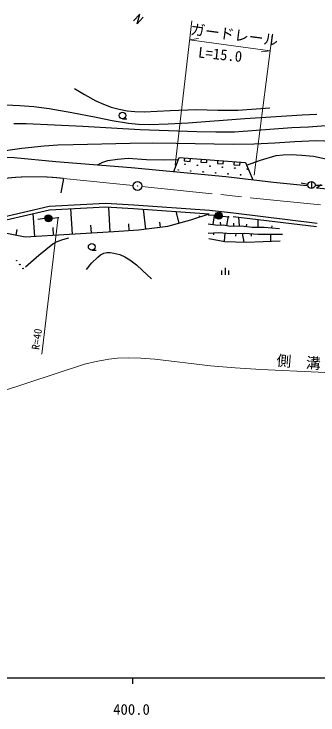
# Model space of a CAD drawing. Units: millimetres, scale not verified. Extents: x 40000 to 680000, y 20000 to 380000.
# Drawn here: x 447890 to 499502, y 198715 to 317691 of the extents above; entities that cross this region are included whole.
import ezdxf
from ezdxf.enums import TextEntityAlignment as Align

# ---------------------------------------------------------------- set-up
doc = ezdxf.new("R2010")
doc.units = ezdxf.units.MM
doc.header["$LTSCALE"] = 1000
doc.linetypes.add('CHAIN', pattern=[18.5, 12, -1.5, 3.5, -1.5])
for name, color, linetype, lineweight in [('M-BGD', 7, 'Continuous', 25), ('M-BMK', 2, 'CHAIN', 13), ('M-BMK-SRVR', 3, 'Continuous', 25), ('M-STR-HTXT', 7, 'Continuous', 13), ('M-TTL-BAND', 7, 'Continuous', 25)]:
    doc.layers.add(name, color=color, linetype=linetype, lineweight=lineweight)
doc.styles.add('ＭＳ ゴシック', font='')
doc.styles.get('ＭＳ ゴシック').set_extended_font_data('MS Gothic')

msp = doc.modelspace()

# ---------------------------------------------------------------- linework, layer by layer
at = {"layer": 'M-BGD'}
for p, q in [((466322, 299908), (467072, 299908)), ((444432, 293385), (447929, 293323)), ((447929, 293323), (454985, 292648)), ((475029, 290959), (475941, 293327)), ((475941, 293327), (487171, 292463)), ((476846, 293258), (476808, 292759)), ((476808, 292759), (477805, 292682)), ((477805, 292682), (477843, 293181)), ((479653, 293042), (479615, 292543)), ((480612, 292466), (480650, 292965)), ((482461, 292826), (482423, 292327)), ((483420, 292250), (483458, 292749)), ((454985, 292648), (467807, 291667)), ((467807, 291667), (483850, 290094)), ((479615, 292543), (480612, 292466)), ((482423, 292327), (483420, 292250)), ((485268, 292610), (485230, 292111)), ((485230, 292111), (486227, 292035)), ((486227, 292035), (486265, 292533)), ((487171, 292463), (488429, 289574)), ((456311, 289790), (455862, 287338)), ((483850, 290094), (491949, 289174)), ((491949, 289174), (497605, 288567)), ((498399, 289269), (498399, 288069)), ((497806, 288764), (496621, 288955)), ((498999, 288658), (500198, 288636)), ((499229, 288204), (504566, 287713)), ((453841, 285074), (463399, 285572)), ((463399, 285572), (468234, 285295)), ((433576, 280361), (453841, 285074)), ((433664, 279765), (453925, 284477)), ((453925, 284477), (463397, 284972)), ((457818, 280345), (457550, 284666)), ((463397, 284972), (468196, 284697)), ((464234, 280742), (463974, 284933)), ((468196, 284697), (481039, 283794)), ((468234, 285295), (481094, 284391)), ((470284, 281200), (469855, 284540)), ((481094, 284391), (485154, 283918)), ((451403, 279947), (451161, 283834)), ((475945, 282213), (475407, 284170)), ((477888, 282748), (481039, 283794)), ((479463, 283271), (479399, 283463)), ((482049, 283497), (480850, 283547)), ((481697, 281962), (481915, 283491)), ((483244, 283399), (484435, 283253)), ((484033, 281786), (484305, 283362)), ((485083, 283322), (499266, 281616)), ((485154, 283918), (499338, 282211)), ((486153, 281720), (486054, 283206)), ((453137, 282956), (451944, 282826)), ((454332, 283067), (455528, 283160)), ((467441, 280941), (467371, 282074)), ((472763, 281519), (472653, 282375)), ((474002, 281679), (477888, 282748)), ((480872, 282080), (482521, 281844)), ((482993, 281864), (482973, 282336)), ((485231, 281701), (485231, 282173)), ((487390, 281609), (487443, 282033)), ((489354, 281511), (489329, 282811)), ((448244, 280177), (448443, 281117)), ((449799, 279847), (464824, 280796)), ((454610, 280146), (454529, 281452)), ((461026, 280544), (460946, 281831)), ((464824, 280796), (469045, 281041)), ((469045, 281041), (474002, 281679)), ((482521, 281844), (483464, 281884)), ((483464, 281884), (484602, 281687)), ((484602, 281687), (486448, 281727)), ((486448, 281727), (488333, 281491)), ((488333, 281491), (490374, 281530)), ((490374, 281530), (492966, 281295)), ((491670, 281413), (491700, 281744)), ((446689, 280507), (449799, 279847)), ((480833, 280470), (482639, 280588)), ((480968, 279594), (483678, 279084)), ((481736, 280529), (481758, 280201)), ((482639, 280588), (484720, 280431)), ((483680, 280509), (483574, 279103)), ((484720, 280431), (486998, 280509)), ((485526, 280459), (485515, 279995)), ((486656, 280498), (486924, 278979)), ((486998, 280509), (489354, 280313)), ((488176, 280411), (488140, 279987)), ((489354, 280313), (491278, 280352)), ((491278, 280352), (493476, 280352)), ((491415, 280333), (491426, 279133)), ((483678, 279084), (487329, 278966)), ((487329, 278966), (493101, 279202)), ((461084, 277610), (461834, 277610)), ((483133, 274143), (483133, 273423)), ((483733, 274623), (483733, 273423)), ((484333, 274143), (484333, 273423))]:
    msp.add_line(p, q, dxfattribs=at)
for points in [[(458150, 305070), (459859, 304014), (461784, 302949), (463057, 302371), (464378, 301898), (465737, 301535), (467122, 301281), (468396, 301144), (469994, 301090), (474391, 301323), (478878, 301459), (482479, 301352), (485914, 301357), (491341, 301757)], [(446473, 302262), (448879, 302169), (451272, 301974), (453848, 301651), (457695, 300986), (461812, 300168), (464546, 299613), (467311, 299165), (469052, 299000), (470849, 298942), (474053, 299029), (477450, 299227), (487078, 299933), (496808, 300563), (499317, 300714)], [(447845, 299116), (449953, 299115), (459547, 298630), (469301, 298110), (478945, 297723), (482147, 297671), (485345, 297722), (495071, 298416), (497873, 298521), (500861, 298743)], [(440384, 292384), (441804, 293139), (443260, 293789), (444292, 294125), (445653, 294438), (449207, 294908), (452992, 295299), (455310, 295477), (457909, 295570), (467608, 295754), (471445, 295812), (475445, 295768), (485086, 295626), (488686, 295680), (492168, 295833), (495559, 296062), (499158, 296195), (503552, 296031)], [(462080, 292105), (462976, 292560), (463804, 292840), (465467, 293067), (467263, 293200), (470377, 293012), (473438, 292954), (475811, 292991)], [(487354, 292041), (489762, 292875), (492401, 293669), (493566, 293793), (494966, 293825), (496753, 293746), (498743, 293543), (501902, 292909), (505110, 292379), (506311, 292339), (507583, 292412), (508230, 292479)], [(499229, 288204), (500066, 288760)], [(449835, 274805), (452089, 276780), (454454, 278684), (455240, 279081), (456181, 279418), (457186, 279705)], [(460170, 274334), (461072, 275390), (462105, 276436), (462588, 276811), (463115, 277085), (463635, 277206), (464241, 277212), (464863, 277125), (465831, 276855), (466693, 276474), (467549, 275963), (468670, 275113), (469724, 274178), (471227, 272732)]]:
    msp.add_lwpolyline(points, dxfattribs=at)
for centre, radius in [((466322, 300478), 570), ((476917, 292188), 50), ((479032, 292026), 50), ((481147, 291863), 50), ((483262, 291700), 50), ((485377, 291538), 50), ((475778, 291212), 50), ((477893, 291049), 50), ((480008, 290887), 50), ((482123, 290724), 50), ((484238, 290561), 50), ((486353, 290399), 50), ((487492, 291375), 50), ((498399, 288669), 600), ((453734, 283021), 600), ((453734, 283021), 528), ((453734, 283021), 456), ((453734, 283021), 384), ((453734, 283021), 312), ((453734, 283021), 240), ((453734, 283021), 168), ((482648, 283472), 600), ((482648, 283472), 528), ((482648, 283472), 456), ((482648, 283472), 384), ((482648, 283472), 312), ((482648, 283472), 240), ((482648, 283472), 168), ((482648, 283472), 96), ((482648, 283472), 24), ((453734, 283021), 96), ((453734, 283021), 24), ((461084, 278180), 570), ((448341, 275832), 50), ((448881, 275161), 50), ((449421, 274491), 50)]:
    msp.add_circle(centre, radius, dxfattribs=at)
at = {"layer": 'M-BMK'}
for p, q in [((456311, 289790), (468108, 288572)), ((469600, 288418), (500862, 285187))]:
    msp.add_line(p, q, dxfattribs=at)
msp.add_arc((451300, 247368), 42716, 83.26317, 115.6167, dxfattribs=at)
at = {"layer": 'M-BMK-SRVR'}
for p, q in [((469230, 317691), (468195, 316538)), ((468784, 316007), (469230, 317691)), ((469820, 317150), (468784, 316007))]:
    msp.add_line(p, q, dxfattribs=at)
for radius in [750, 30]:
    msp.add_circle((468854, 288495), radius, dxfattribs=at)
at = {"layer": 'M-STR-HTXT'}
for p, q in [((478058, 316511), (475236, 292032)), ((488672, 290314), (491739, 314119)), ((477691, 313327), (479234, 313540)), ((477691, 313327), (491397, 311460)), ((491397, 311460), (489854, 311246)), ((455402, 283197), (452641, 259960)), ((439520, 251600), (459862, 258287))]:
    msp.add_line(p, q, dxfattribs=at)
msp.add_lwpolyline([(459862, 258286), (461814, 258738), (463978, 259123), (465451, 259265), (467252, 259321), (469401, 259269), (471794, 259100), (481241, 257990), (485419, 257643), (489805, 257382), (499590, 256909), (503587, 256653), (507782, 256278), (517352, 255140), (519346, 255015), (521344, 254996), (522844, 255074), (524634, 255280), (526191, 255574), (527740, 255978), (532223, 257537)], dxfattribs=at)
at = {"layer": 'M-TTL-BAND'}
for p, q in [((40000, 205000), (579000, 205000)), ((468000, 205000), (468000, 204000))]:
    msp.add_line(p, q, dxfattribs=at)

# ---------------------------------------------------------------- texts
at = {"layer": 'M-STR-HTXT', "style": 'ＭＳ ゴシック'}
for s, height, rotation, p in [('ガードレール', 1833, 352.5, (477667, 313699)), ('L=15.0', 1833, 354, (479028, 309771)), ('R=40', 1320, 82.3, (452569, 260587)), ('側\u3000溝\u3000L=140.0', 1833, 355.8, (492372, 257445))]:
    msp.add_text(s, height=height, rotation=rotation, dxfattribs=at).set_placement(p, align=Align.BOTTOM_LEFT)
at = {"layer": 'M-TTL-BAND', "style": 'ＭＳ ゴシック'}
msp.add_text('400.0', height=1833, dxfattribs=at).set_placement((467844, 198195), align=Align.BOTTOM_CENTER)

doc.saveas('drawing.dxf')
